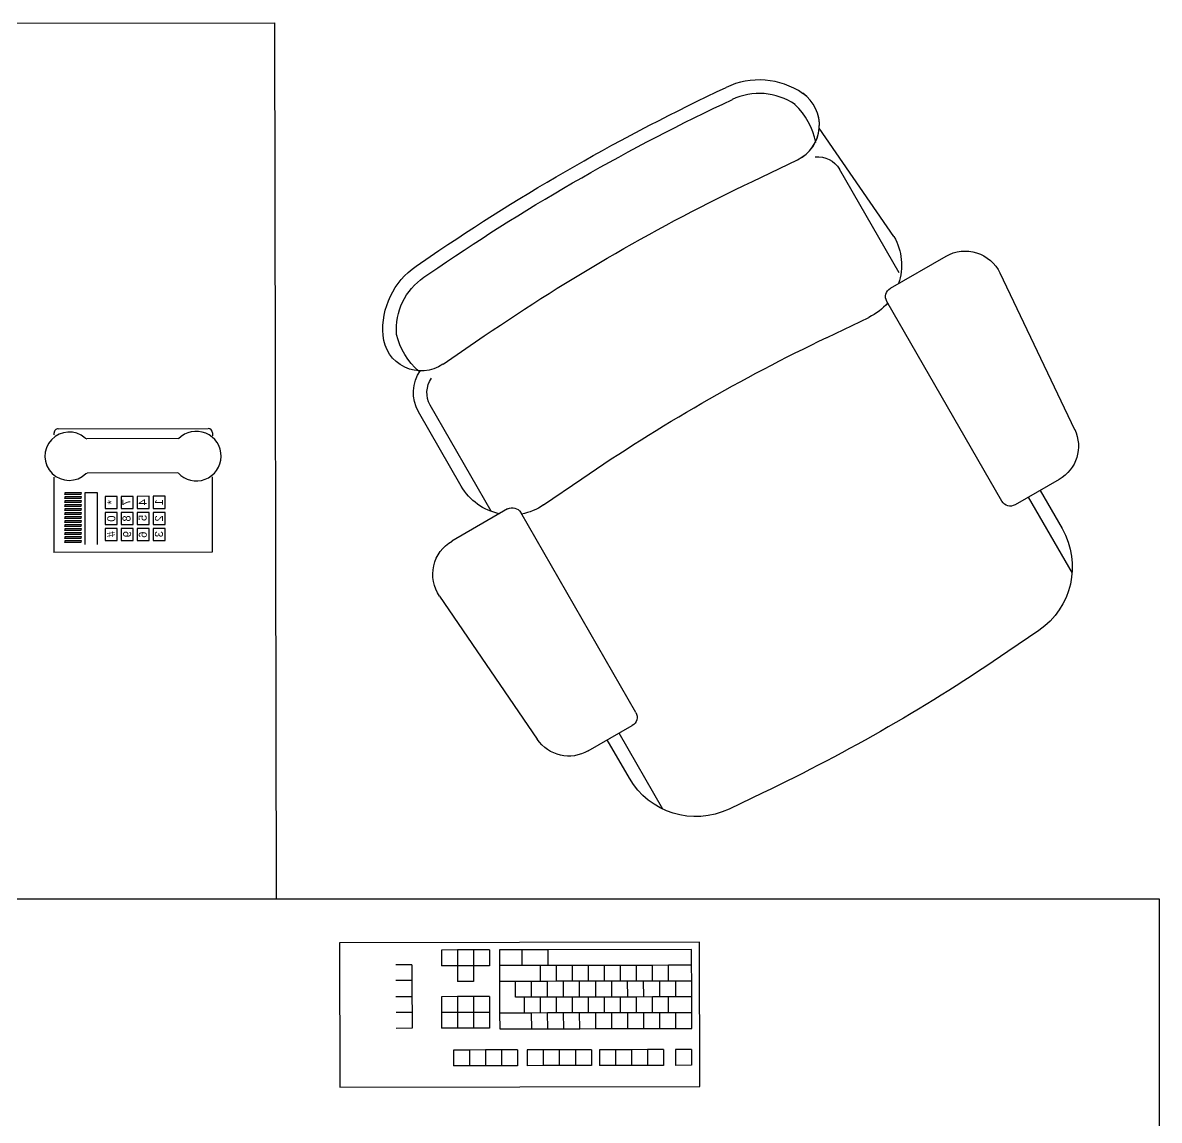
# Model space of a CAD drawing. Header units: centimetres. Extents: x 681015 to 688218, y 3995806 to 4004619.
# Drawn here: x 684278.3 to 684420.2, y 4003220.1 to 4003357.2 of the extents above; entities that cross this region are included whole.
import ezdxf
from ezdxf.enums import TextEntityAlignment as Align

# ---------------------------------------------------------------- set-up
doc = ezdxf.new("R2010")
doc.units = ezdxf.units.CM
doc.header["$LTSCALE"] = 100
doc.header["$MEASUREMENT"] = 0
doc.layers.add('A-TEFRİŞ 2', color=35, linetype='Continuous')
doc.styles.get("Standard").update_dxf_attribs({"font": 'arial.ttf'})

msp = doc.modelspace()

# ---------------------------------------------------------------- linework, layer by layer
at = {"layer": 'A-TEFRİŞ 2'}
for p, q in [((684269.76, 4003357.08), (684309.76, 4003357.17)), ((684309.98, 4003247.87), (684309.76, 4003357.17)), ((684387.1, 4003330.46), (684377.78, 4003344.01)), ((684369.42, 4003337.36), (684375.06, 4003340.05)), ((684387.75, 4003325.94), (684380.29, 4003338.88)), ((684327.43, 4003326.78), (684329.16, 4003327.97)), ((684386.66, 4003324.01), (684393.61, 4003328.01)), ((684328.39, 4003325.38), (684330.12, 4003326.57)), ((684400.34, 4003325.92), (684409.68, 4003306.37)), ((684400.6, 4003297.41), (684386.22, 4003322.37)), ((684378.74, 4003317.87), (684383.97, 4003320.37)), ((684330.77, 4003314.53), (684335.93, 4003318.06)), ((684333.03, 4003299.31), (684327.7, 4003308.57)), ((684336.78, 4003296.19), (684329.17, 4003309.42)), ((684301.98, 4003305.97), (684301.98, 4003305.6)), ((684286.06, 4003305.31), (684286.26, 4003305.21)), ((684297.75, 4003305.23), (684286.26, 4003305.21)), ((684286.16, 4003300.88), (684286.3, 4003300.93)), ((684297.66, 4003300.95), (684286.3, 4003300.93)), ((684343.34, 4003296.96), (684348.12, 4003300.23)), ((684407.75, 4003300.14), (684402.24, 4003296.97)), ((684283.53, 4003298.25), (684283.6, 4003298.54)), ((684283.55, 4003298.5), (684285.55, 4003298.51)), ((684285.55, 4003298.51), (684285.52, 4003298.26)), ((684286.05, 4003298.51), (684287.55, 4003298.51)), ((684286.06, 4003292.01), (684286.05, 4003298.51)), ((684287.55, 4003298.51), (684287.56, 4003292.01)), ((684405.36, 4003298.77), (684408.11, 4003294)), ((684285.52, 4003298.26), (684283.53, 4003298.25)), ((684283.53, 4003297.75), (684283.6, 4003298.04)), ((684285.53, 4003297.76), (684283.53, 4003297.75)), ((684283.53, 4003297.25), (684283.6, 4003297.54)), ((684285.53, 4003297.26), (684283.53, 4003297.25)), ((684283.53, 4003296.75), (684283.6, 4003297.04)), ((684283.55, 4003298), (684285.55, 4003298.01)), ((684283.55, 4003297.5), (684285.55, 4003297.51)), ((684283.55, 4003297), (684285.55, 4003297.01)), ((684285.55, 4003298.01), (684285.53, 4003297.76)), ((684285.55, 4003297.51), (684285.53, 4003297.26)), ((684285.55, 4003297.01), (684285.53, 4003296.76)), ((684403.89, 4003297.92), (684409.36, 4003288.43)), ((684285.53, 4003296.76), (684283.53, 4003296.75)), ((684283.54, 4003296.25), (684283.61, 4003296.54)), ((684285.53, 4003296.26), (684283.54, 4003296.25)), ((684283.54, 4003295.75), (684283.61, 4003296.04)), ((684285.53, 4003295.76), (684283.54, 4003295.75)), ((684283.54, 4003295.25), (684283.61, 4003295.54)), ((684283.56, 4003296.5), (684285.56, 4003296.51)), ((684283.56, 4003296), (684285.56, 4003296.01)), ((684283.56, 4003295.5), (684285.56, 4003295.51)), ((684285.56, 4003296.51), (684285.53, 4003296.26)), ((684285.56, 4003296.01), (684285.53, 4003295.76)), ((684285.56, 4003295.51), (684285.53, 4003295.26)), ((684338.84, 4003296.45), (684331.89, 4003292.44)), ((684354.85, 4003271.05), (684340.48, 4003296)), ((684285.53, 4003295.26), (684283.54, 4003295.25)), ((684283.54, 4003294.75), (684283.61, 4003295.04)), ((684285.53, 4003294.76), (684283.54, 4003294.75)), ((684283.54, 4003294.25), (684283.61, 4003294.54)), ((684285.53, 4003294.26), (684283.54, 4003294.25)), ((684283.54, 4003293.75), (684283.61, 4003294.04)), ((684283.56, 4003295), (684285.56, 4003295.01)), ((684283.56, 4003294.5), (684285.56, 4003294.51)), ((684285.56, 4003295.01), (684285.53, 4003294.76)), ((684285.56, 4003294.51), (684285.53, 4003294.26)), ((684285.53, 4003293.76), (684283.54, 4003293.75)), ((684283.54, 4003293.25), (684283.61, 4003293.54)), ((684285.53, 4003293.26), (684283.54, 4003293.25)), ((684283.54, 4003292.75), (684283.61, 4003293.04)), ((684285.54, 4003292.76), (684283.54, 4003292.75)), ((684283.56, 4003294), (684285.56, 4003294.01)), ((684283.56, 4003293.5), (684285.56, 4003293.51)), ((684283.56, 4003293), (684285.56, 4003293.01)), ((684285.56, 4003294.01), (684285.53, 4003293.76)), ((684285.56, 4003293.51), (684285.53, 4003293.26)), ((684285.56, 4003293.01), (684285.54, 4003292.76)), ((684283.54, 4003292.25), (684283.61, 4003292.54)), ((684285.54, 4003292.26), (684283.54, 4003292.25)), ((684283.56, 4003292.5), (684285.56, 4003292.51)), ((684285.56, 4003292.51), (684285.54, 4003292.26)), ((684301.91, 4003291.05), (684282.13, 4003291.01)), ((684330.32, 4003285.58), (684342.55, 4003267.69)), ((684405.21, 4003281.28), (684401.35, 4003278.64)), ((684348.91, 4003266.24), (684354.41, 4003269.41)), ((684354.05, 4003262.84), (684351.29, 4003267.62)), ((684358.23, 4003258.97), (684352.76, 4003268.46)), ((684370.73, 4003260.99), (684366.5, 4003258.97))]:
    msp.add_line(p, q, dxfattribs=at)
for points in [[(684282.19, 4003305.71), (684282.19, 4003305.95)], [(684282.69, 4003306.45), (684301.45, 4003306.49)], [(684282.17, 4003300.41), (684282.13, 4003291.01)], [(684301.95, 4003300.45), (684301.91, 4003291.05)], [(684288.55, 4003298.02), (684288.56, 4003296.52), (684290.06, 4003296.52), (684290.05, 4003298.02), (684288.55, 4003298.02)], [(684290.55, 4003298.02), (684290.56, 4003296.52), (684292.06, 4003296.52), (684292.05, 4003298.02), (684290.55, 4003298.02)], [(684292.55, 4003298.02), (684292.56, 4003296.52), (684294.06, 4003296.53), (684294.05, 4003298.03), (684292.55, 4003298.02)], [(684294.55, 4003298.03), (684294.56, 4003296.53), (684296.06, 4003296.53), (684296.05, 4003298.03), (684294.55, 4003298.03)], [(684288.56, 4003296.02), (684288.56, 4003294.52), (684290.06, 4003294.52), (684290.06, 4003296.02), (684288.56, 4003296.02)], [(684290.56, 4003296.02), (684290.56, 4003294.52), (684292.06, 4003294.52), (684292.06, 4003296.02), (684290.56, 4003296.02)], [(684292.56, 4003296.02), (684292.56, 4003294.52), (684294.06, 4003294.53), (684294.06, 4003296.03), (684292.56, 4003296.02)], [(684294.56, 4003296.03), (684294.56, 4003294.53), (684296.06, 4003294.53), (684296.06, 4003296.03), (684294.56, 4003296.03)], [(684288.56, 4003294.02), (684288.56, 4003292.52), (684290.06, 4003292.52), (684290.06, 4003294.02), (684288.56, 4003294.02)], [(684290.56, 4003294.02), (684290.56, 4003292.52), (684292.06, 4003292.52), (684292.06, 4003294.02), (684290.56, 4003294.02)], [(684292.56, 4003294.02), (684292.56, 4003292.52), (684294.06, 4003292.53), (684294.06, 4003294.03), (684292.56, 4003294.02)], [(684294.56, 4003294.03), (684294.56, 4003292.53), (684296.06, 4003292.53), (684296.06, 4003294.03), (684294.56, 4003294.03)], [(684420.25, 4003157.79), (684270.16, 4003157.79), (684269.98, 4003247.79), (684420.25, 4003247.79), (684420.25, 4003157.79)], [(684332.56, 4003241.39), (684330.56, 4003241.38)], [(684330.56, 4003241.38), (684330.56, 4003239.41)], [(684334.56, 4003241.39), (684332.56, 4003241.39)], [(684332.56, 4003241.39), (684332.56, 4003239.42)], [(684336.56, 4003241.4), (684334.56, 4003241.39)], [(684334.56, 4003241.39), (684334.56, 4003239.42)], [(684336.56, 4003241.4), (684336.56, 4003239.42)], [(684337.83, 4003241.4), (684337.83, 4003239.43)], [(684340.66, 4003241.4), (684337.83, 4003241.4)], [(684343.91, 4003241.41), (684340.66, 4003241.4)], [(684340.66, 4003239.43), (684340.66, 4003241.39)], [(684361.83, 4003241.45), (684343.91, 4003241.41)], [(684343.91, 4003239.44), (684343.91, 4003241.4)], [(684361.83, 4003239.47), (684361.83, 4003241.45)], [(684326.88, 4003239.53), (684324.88, 4003239.53)], [(684326.88, 4003239.53), (684326.89, 4003237.56)], [(684332.56, 4003239.42), (684330.56, 4003239.41)], [(684334.56, 4003239.42), (684332.56, 4003239.42)], [(684332.56, 4003239.42), (684332.57, 4003237.44)], [(684334.56, 4003239.42), (684334.57, 4003237.45)], [(684336.56, 4003239.42), (684334.56, 4003239.42)], [(684340.66, 4003239.43), (684337.83, 4003239.43)], [(684337.83, 4003239.43), (684337.84, 4003237.45)], [(684342.93, 4003239.44), (684340.66, 4003239.43)], [(684340.66, 4003239.42), (684340.66, 4003239.43)], [(684342.93, 4003239.44), (684342.93, 4003239.44)], [(684342.93, 4003237.46), (684342.93, 4003239.44)], [(684343.91, 4003239.44), (684342.93, 4003239.44)], [(684343.91, 4003239.43), (684343.91, 4003239.44)], [(684344.93, 4003239.44), (684343.91, 4003239.44)], [(684344.93, 4003239.44), (684344.93, 4003239.44)], [(684346.93, 4003239.44), (684344.93, 4003239.44)], [(684344.93, 4003237.47), (684344.93, 4003239.44)], [(684348.93, 4003239.45), (684346.93, 4003239.44)], [(684346.93, 4003239.44), (684346.93, 4003239.45)], [(684346.93, 4003237.47), (684346.93, 4003239.44)], [(684348.93, 4003239.45), (684348.93, 4003239.45)], [(684348.93, 4003237.48), (684348.93, 4003239.45)], [(684350.93, 4003239.45), (684348.93, 4003239.45)], [(684352.93, 4003239.46), (684350.93, 4003239.45)], [(684350.93, 4003237.48), (684350.93, 4003239.45)], [(684350.93, 4003239.45), (684350.93, 4003239.45)], [(684354.93, 4003239.46), (684352.93, 4003239.46)], [(684352.93, 4003239.46), (684352.93, 4003239.46)], [(684352.93, 4003237.48), (684352.93, 4003239.46)], [(684356.93, 4003239.46), (684354.93, 4003239.46)], [(684354.93, 4003239.46), (684354.93, 4003239.46)], [(684354.93, 4003237.49), (684354.93, 4003239.46)], [(684356.93, 4003239.46), (684356.93, 4003239.47)], [(684358.93, 4003239.47), (684356.93, 4003239.46)], [(684356.93, 4003237.49), (684356.93, 4003239.46)], [(684361.83, 4003239.47), (684358.93, 4003239.47)], [(684358.93, 4003239.47), (684358.93, 4003239.47)], [(684358.93, 4003237.5), (684358.93, 4003239.47)], [(684361.84, 4003237.5), (684361.83, 4003239.47)], [(684326.89, 4003237.56), (684324.89, 4003237.56)], [(684326.89, 4003237.56), (684326.89, 4003235.58)], [(684334.57, 4003237.45), (684332.57, 4003237.44)], [(684339.83, 4003237.46), (684337.84, 4003237.45)], [(684337.84, 4003237.45), (684337.84, 4003233.51)], [(684339.84, 4003235.48), (684339.83, 4003237.46)], [(684341.83, 4003237.46), (684339.83, 4003237.46)], [(684342.93, 4003237.46), (684341.83, 4003237.46)], [(684341.84, 4003235.53), (684341.83, 4003237.46)], [(684343.84, 4003237.46), (684342.93, 4003237.46)], [(684344.93, 4003237.47), (684343.84, 4003237.46)], [(684343.84, 4003235.53), (684343.84, 4003237.46)], [(684345.84, 4003237.47), (684344.93, 4003237.47)], [(684345.84, 4003235.53), (684345.84, 4003237.47)], [(684346.93, 4003237.47), (684345.84, 4003237.47)], [(684347.84, 4003237.47), (684346.93, 4003237.47)], [(684348.93, 4003237.47), (684347.84, 4003237.47)], [(684347.84, 4003235.54), (684347.84, 4003237.47)], [(684349.84, 4003237.48), (684348.93, 4003237.47)], [(684350.93, 4003237.48), (684349.84, 4003237.48)], [(684349.84, 4003235.54), (684349.84, 4003237.48)], [(684351.84, 4003237.48), (684350.93, 4003237.48)], [(684351.84, 4003235.55), (684351.84, 4003237.48)], [(684352.93, 4003237.48), (684351.84, 4003237.48)], [(684353.83, 4003237.48), (684352.93, 4003237.48)], [(684354.93, 4003237.49), (684353.83, 4003237.48)], [(684353.84, 4003235.55), (684353.83, 4003237.48)], [(684355.83, 4003237.49), (684354.93, 4003237.49)], [(684356.93, 4003237.49), (684355.83, 4003237.49)], [(684355.84, 4003235.55), (684355.83, 4003237.49)], [(684357.84, 4003237.49), (684356.93, 4003237.49)], [(684357.84, 4003237.49), (684357.84, 4003237.53)], [(684358.93, 4003237.49), (684357.84, 4003237.49)], [(684357.84, 4003235.56), (684357.84, 4003237.49)], [(684359.84, 4003237.5), (684358.93, 4003237.49)], [(684359.84, 4003237.5), (684359.84, 4003237.53)], [(684361.84, 4003237.5), (684359.84, 4003237.5)], [(684359.84, 4003235.56), (684359.84, 4003237.5)], [(684361.84, 4003235.53), (684361.84, 4003237.5)], [(684326.89, 4003235.54), (684324.89, 4003235.54)], [(684326.89, 4003235.54), (684326.9, 4003233.57)], [(684332.57, 4003235.56), (684330.57, 4003235.55)], [(684330.57, 4003235.55), (684330.58, 4003233.58)], [(684334.57, 4003235.56), (684332.57, 4003235.56)], [(684332.57, 4003235.56), (684332.58, 4003233.58)], [(684336.57, 4003235.56), (684334.57, 4003235.56)], [(684334.57, 4003235.56), (684334.58, 4003233.59)], [(684336.57, 4003235.56), (684336.58, 4003233.59)], [(684339.84, 4003235.48), (684339.82, 4003235.48)], [(684340.93, 4003235.48), (684339.84, 4003235.48)], [(684342.93, 4003235.49), (684340.93, 4003235.48)], [(684340.94, 4003233.55), (684340.93, 4003235.48)], [(684344.93, 4003235.49), (684342.93, 4003235.49)], [(684342.94, 4003233.56), (684342.93, 4003235.49)], [(684346.93, 4003235.5), (684344.93, 4003235.49)], [(684344.94, 4003233.56), (684344.93, 4003235.49)], [(684348.94, 4003235.5), (684346.93, 4003235.5)], [(684346.94, 4003233.56), (684346.93, 4003235.5)], [(684350.94, 4003235.51), (684348.94, 4003235.5)], [(684348.94, 4003233.57), (684348.94, 4003235.5)], [(684352.94, 4003235.51), (684350.94, 4003235.51)], [(684350.94, 4003233.57), (684350.94, 4003235.51)], [(684354.93, 4003235.51), (684352.94, 4003235.51)], [(684352.94, 4003233.58), (684352.94, 4003235.51)], [(684356.93, 4003235.52), (684354.93, 4003235.51)], [(684354.94, 4003233.58), (684354.93, 4003235.51)], [(684358.93, 4003235.52), (684356.93, 4003235.52)], [(684356.94, 4003233.58), (684356.93, 4003235.52)], [(684358.93, 4003235.52), (684358.93, 4003235.56)], [(684361.84, 4003235.53), (684358.93, 4003235.52)], [(684358.94, 4003233.59), (684358.93, 4003235.52)], [(684361.84, 4003233.55), (684361.84, 4003235.53)], [(684326.9, 4003233.57), (684324.9, 4003233.57)], [(684326.9, 4003233.57), (684326.9, 4003231.6)], [(684332.58, 4003233.58), (684330.58, 4003233.58)], [(684330.58, 4003233.58), (684330.58, 4003231.6)], [(684334.58, 4003233.59), (684332.58, 4003233.58)], [(684332.58, 4003233.58), (684332.58, 4003231.61)], [(684334.58, 4003233.59), (684334.58, 4003231.61)], [(684336.58, 4003233.59), (684334.58, 4003233.59)], [(684336.58, 4003233.59), (684336.58, 4003231.62)], [(684341.84, 4003233.51), (684337.84, 4003233.51)], [(684337.84, 4003233.51), (684337.85, 4003231.53)], [(684343.84, 4003233.52), (684341.84, 4003233.51)], [(684341.85, 4003231.54), (684341.84, 4003233.51)], [(684345.84, 4003233.52), (684343.84, 4003233.52)], [(684343.85, 4003231.55), (684343.84, 4003233.52)], [(684347.84, 4003233.53), (684345.84, 4003233.52)], [(684345.85, 4003231.55), (684345.84, 4003233.52)], [(684349.84, 4003233.53), (684347.84, 4003233.53)], [(684347.85, 4003231.55), (684347.84, 4003233.53)], [(684351.84, 4003233.53), (684349.84, 4003233.53)], [(684349.85, 4003231.56), (684349.84, 4003233.53)], [(684353.84, 4003233.54), (684351.84, 4003233.53)], [(684351.85, 4003231.56), (684351.84, 4003233.53)], [(684355.84, 4003233.54), (684353.84, 4003233.54)], [(684353.85, 4003231.57), (684353.84, 4003233.54)], [(684357.84, 4003233.55), (684355.84, 4003233.54)], [(684355.85, 4003231.57), (684355.84, 4003233.54)], [(684359.84, 4003233.55), (684357.84, 4003233.55)], [(684357.85, 4003231.57), (684357.84, 4003233.55)], [(684361.84, 4003233.55), (684359.84, 4003233.55)], [(684359.85, 4003231.58), (684359.84, 4003233.55)], [(684361.85, 4003231.58), (684361.84, 4003233.55)], [(684326.9, 4003231.6), (684324.9, 4003231.59)], [(684332.58, 4003231.61), (684330.58, 4003231.6)], [(684334.58, 4003231.61), (684332.58, 4003231.61)], [(684336.58, 4003231.62), (684334.58, 4003231.61)], [(684347.85, 4003231.55), (684349.85, 4003231.56)], [(684349.85, 4003231.56), (684351.85, 4003231.56)], [(684351.85, 4003231.56), (684353.85, 4003231.57)], [(684353.85, 4003231.57), (684355.85, 4003231.57)], [(684355.85, 4003231.57), (684357.85, 4003231.57)], [(684357.85, 4003231.57), (684359.85, 4003231.58)], [(684359.85, 4003231.58), (684361.85, 4003231.58)], [(684337.85, 4003231.53), (684341.85, 4003231.54)], [(684341.85, 4003231.54), (684343.85, 4003231.55)], [(684343.85, 4003231.55), (684345.85, 4003231.55)], [(684345.85, 4003231.55), (684347.85, 4003231.55)], [(684334.08, 4003228.89), (684332.08, 4003228.89)], [(684332.08, 4003228.89), (684332.08, 4003226.92)], [(684336.08, 4003228.9), (684334.08, 4003228.89)], [(684334.08, 4003228.89), (684334.08, 4003226.92)], [(684338.08, 4003228.9), (684336.08, 4003228.9)], [(684336.08, 4003228.9), (684336.08, 4003226.92)], [(684340.08, 4003228.91), (684338.08, 4003228.9)], [(684338.08, 4003228.9), (684338.08, 4003226.93)], [(684340.08, 4003228.91), (684340.08, 4003226.93)], [(684343.3, 4003228.91), (684341.3, 4003228.91)], [(684341.3, 4003228.91), (684341.3, 4003226.93)], [(684345.3, 4003228.92), (684343.3, 4003228.91)], [(684343.3, 4003228.91), (684343.3, 4003226.94)], [(684347.3, 4003228.92), (684345.3, 4003228.92)], [(684345.3, 4003228.92), (684345.3, 4003226.94)], [(684349.3, 4003228.92), (684347.3, 4003228.92)], [(684347.3, 4003228.92), (684347.3, 4003226.95)], [(684349.3, 4003228.92), (684349.3, 4003226.95)], [(684352.33, 4003228.93), (684350.33, 4003228.93)], [(684350.33, 4003228.93), (684350.33, 4003226.95)], [(684352.33, 4003228.93), (684352.33, 4003226.96)], [(684354.33, 4003228.93), (684352.33, 4003228.93)], [(684356.33, 4003228.94), (684354.33, 4003228.93)], [(684354.33, 4003228.93), (684354.33, 4003226.96)], [(684358.33, 4003228.94), (684356.33, 4003228.94)], [(684356.33, 4003228.94), (684356.33, 4003226.97)], [(684358.33, 4003228.94), (684358.33, 4003226.97)], [(684361.83, 4003228.95), (684359.83, 4003228.94)], [(684359.83, 4003228.94), (684359.83, 4003226.97)], [(684361.83, 4003228.95), (684361.83, 4003226.98)], [(684334.08, 4003226.92), (684332.08, 4003226.92)], [(684336.08, 4003226.92), (684334.08, 4003226.92)], [(684338.08, 4003226.93), (684336.08, 4003226.92)], [(684340.08, 4003226.93), (684338.08, 4003226.93)], [(684343.3, 4003226.94), (684341.3, 4003226.93)], [(684345.3, 4003226.94), (684343.3, 4003226.94)], [(684347.3, 4003226.95), (684345.3, 4003226.94)], [(684349.3, 4003226.95), (684347.3, 4003226.95)], [(684352.33, 4003226.96), (684350.33, 4003226.95)], [(684354.33, 4003226.96), (684352.33, 4003226.96)], [(684356.33, 4003226.97), (684354.33, 4003226.96)], [(684358.33, 4003226.97), (684356.33, 4003226.97)], [(684361.83, 4003226.98), (684359.83, 4003226.97)]]:
    msp.add_lwpolyline(points, dxfattribs=at)
msp.add_lwpolyline([(684317.86, 4003224.26), (684362.86, 4003224.35), (684362.82, 4003242.35), (684317.83, 4003242.26)], close=True, dxfattribs=at)
for centre, radius, start, end in [((684284.06, 4003303.04), 3.02, 48.543, 314.1193), ((684282.69, 4003305.96), 0.499, 89.7458, 179.8073), ((684299.95, 4003303.05), 3.1, 222.5451, 135.8577), ((684301.44, 4003305.96), 0.537, 1.3874, 88.8525), ((684284.06, 4003303.04), 3.02, 315.4798, 315.4932), ((684284.06, 4003303.04), 3.02, 316.2487, 316.249)]:
    msp.add_arc(centre, radius, start, end, dxfattribs=at)
for centre, major_axis, start_param, end_param in [((684370.27, 4003340.43), (-9.28, -2.45), 3.853081, 4.900278), ((684370.28, 4003340.43), (5.6, -5.58), 1.752962, 2.80016), ((684372.99, 4003344.39), (-4.64, -1.23), 1.758686, 3.853081), ((684372.99, 4003344.38), (3.39, 3.4), 4.370956, 6.465351), ((684368.68, 4003340.54), (6.22, 6.25), -0.595741, 0.025316), ((684368.68, 4003340.54), (6.22, 6.25), -0.595741, 0.025316)]:
    msp.add_ellipse(centre, major_axis=major_axis, ratio=1, start_param=start_param, end_param=end_param, dxfattribs=at)
at = {"layer": 'A-TEFRİŞ 2', "extrusion": (0, 0, -1)}
for centre, major_axis, ratio, start_param, end_param in [((684478.12, 4003110.01), (224.03, 140.81), 0.997684, 4.674092, 4.835198), ((684478.12, 4003110.01), (222.61, 139.92), 0.997593, 4.674095, 4.835486), ((684377.6, 4003337.33), (2.2, -2.19), 1, 3.820462, 4.97705), ((684478.12, 4003110.01), (177.83, 178.55), 1, 4.900278, 5.053822), ((684380.86, 4003326.87), (5.1, -5.08), 1, -1.306135, -0.461273), ((684396.01, 4003323.85), (3.4, -3.39), 1, 3.406254, 5.053822), ((684332.85, 4003318.86), (6.77, 6.8), 1, 3.853081, 4.900278), ((684332.85, 4003318.86), (5.6, -5.58), 1, 2.282284, 3.329482), ((684387.26, 4003322.97), (0.847, 0.85), 1, 3.406254, 4.97705), ((684380.86, 4003326.87), (5.1, -5.08), 1, -0.076534, 0.341433), ((684333.55, 4003320.29), (6.22, 6.25), 1, 3.075174, 3.696231), ((684328.06, 4003318.49), (3.39, 3.4), 1, 1.758686, 3.853081), ((684478.12, 4003110.01), (163.25, -162.59), 1, 3.329482, 3.483026), ((684331.86, 4003310.97), (3.39, 3.4), 1, 3.406254, 4.548296), ((684331.86, 4003310.97), (2.2, -2.19), 1, 1.835457, 2.9775), ((684405.35, 4003304.3), (3.4, -3.39), 1, -1.229363, 0.264661), ((684339.27, 4003302.9), (5.08, 5.1), 1, 2.554905, 3.406254), ((684339.27, 4003302.9), (5.1, -5.08), 1, 0.187889, 0.605365), ((684401.64, 4003298.01), (0.85, -0.847), 1, 0.264661, 1.835457), ((684339.44, 4003295.41), (0.847, 0.85), 1, 4.97705, 6.547846), ((684399.79, 4003289.2), (6.8, -6.77), 1, -1.306135, 0.187889), ((684334.29, 4003288.28), (3.39, 3.4), 1, 3.329482, 4.97705), ((684271.34, 4003468.86), (162.59, 163.25), 1, 1.758686, 1.912229), ((684353.82, 4003270.45), (0.85, -0.847), 1, -1.306135, 0.264661), ((684346.51, 4003270.4), (3.39, 3.4), 1, 1.835457, 3.329482), ((684362.36, 4003267.63), (6.8, -6.77), 1, 0.341433, 1.835457)]:
    msp.add_ellipse(centre, major_axis=major_axis, ratio=ratio, start_param=start_param, end_param=end_param, dxfattribs=at)

# ---------------------------------------------------------------- texts
at = {"layer": 'A-TEFRİŞ 2', "text_generation_flag": 4}
for s, p in [('*', (684289.33, 4003297.28)), ('7', (684291.22, 4003297.28)), ('4', (684293.25, 4003297.29)), ('1', (684295.27, 4003297.29)), ('0', (684289.33, 4003295.25)), ('8', (684291.23, 4003295.26)), ('5', (684293.25, 4003295.33)), ('2', (684295.28, 4003295.27)), ('#', (684289.27, 4003293.29)), ('9', (684291.3, 4003293.3)), ('6', (684293.26, 4003293.24)), ('3', (684295.28, 4003293.31))]:
    msp.add_text(s, height=1, rotation=270.1155, dxfattribs=at).set_placement(p, align=Align.MIDDLE)

doc.saveas('drawing.dxf')
